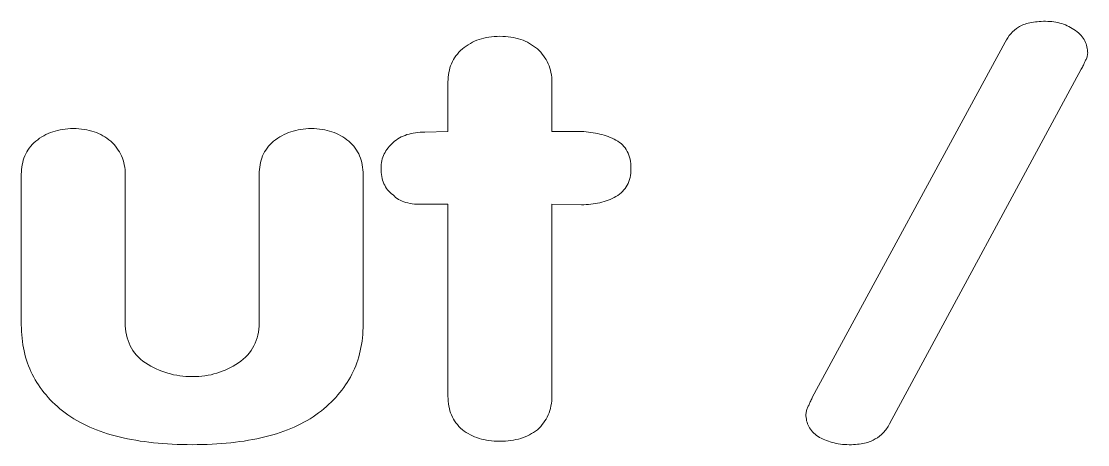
# Model space of a CAD drawing. Header units: millimetres. Extents: x -847 to 848, y -600 to 600.
# Drawn here: x 496.8 to 572.2, y -51.9 to -21.9 of the extents above; entities that cross this region are included whole.
import ezdxf

# ---------------------------------------------------------------- set-up
doc = ezdxf.new("R2010")
doc.units = ezdxf.units.MM
doc.header["$MEASUREMENT"] = 0

msp = doc.modelspace()

# ---------------------------------------------------------------- linework, layer by layer
at = {"color": 250, "lineweight": 5}
for points, knots in [([(552.7332, -48.5767), (552.7332, -48.5767), (566.3811, -23.4056), (566.3811, -23.4056), (566.3811, -23.4056), (566.4901, -23.1877), (566.6263, -22.9902), (566.7898, -22.8131), (566.7898, -22.8131), (566.9532, -22.6361), (567.1303, -22.4794), (567.321, -22.3432), (567.321, -22.3432), (567.5389, -22.207), (567.8113, -22.1049), (568.1382, -22.0368), (568.1382, -22.0368), (568.4651, -21.9687), (568.8329, -21.9346), (569.2415, -21.9346), (569.2415, -21.9346), (569.6501, -21.9346), (570.0315, -21.9891), (570.3856, -22.0981), (570.3856, -22.0981), (570.7398, -22.207), (571.0667, -22.3705), (571.3663, -22.5884), (571.3663, -22.5884), (571.666, -22.8063), (571.8839, -23.0515), (572.0201, -23.3239), (572.0201, -23.3239), (572.1563, -23.5963), (572.2244, -23.8824), (572.2244, -24.182), (572.2244, -24.182), (572.2244, -24.2093), (572.2176, -24.2569), (572.204, -24.325), (572.204, -24.325), (572.1904, -24.3931), (572.1699, -24.4817), (572.1427, -24.5906), (572.1427, -24.5906), (572.1155, -24.6179), (572.095, -24.6519), (572.0814, -24.6928), (572.0814, -24.6928), (572.0678, -24.7337), (572.0474, -24.7677), (572.0201, -24.7949), (572.0201, -24.7949), (571.9929, -24.8767), (571.9588, -24.9584), (571.918, -25.0401), (571.918, -25.0401), (571.8771, -25.1218), (571.8294, -25.2172), (571.7749, -25.3262), (571.7749, -25.3262), (571.7749, -25.3262), (558.2087, -50.4563), (558.2087, -50.4563), (558.2087, -50.4563), (558.0725, -50.7015), (557.9227, -50.9126), (557.7592, -51.0897), (557.7592, -51.0897), (557.5958, -51.2668), (557.4051, -51.4098), (557.1872, -51.5188), (557.1872, -51.5188), (556.9965, -51.655), (556.7445, -51.7571), (556.4312, -51.8252), (556.4312, -51.8252), (556.1179, -51.8933), (555.757, -51.9274), (555.3484, -51.9274), (555.3484, -51.9274), (554.9125, -51.9274), (554.5107, -51.8729), (554.1429, -51.7639), (554.1429, -51.7639), (553.7752, -51.655), (553.4415, -51.5188), (553.1418, -51.3553), (553.1418, -51.3553), (552.8422, -51.1374), (552.6242, -50.899), (552.488, -50.6402), (552.488, -50.6402), (552.3518, -50.3814), (552.2837, -50.0886), (552.2837, -49.7617), (552.2837, -49.7617), (552.2837, -49.7345), (552.2905, -49.6868), (552.3042, -49.6187), (552.3042, -49.6187), (552.3178, -49.5506), (552.3382, -49.462), (552.3654, -49.3531), (552.3654, -49.3531), (552.3927, -49.3258), (552.4131, -49.2918), (552.4267, -49.2509), (552.4267, -49.2509), (552.4404, -49.2101), (552.4608, -49.176), (552.488, -49.1488), (552.488, -49.1488), (552.5153, -49.067), (552.5493, -48.9785), (552.5902, -48.8832), (552.5902, -48.8832), (552.631, -48.7878), (552.6787, -48.6993), (552.7332, -48.6176), (552.7332, -48.6176), (552.7332, -48.6176), (552.7332, -48.5767), (552.7332, -48.5767)], [0, 0, 0, 0, 0.0322581, 0.0322581, 0.0322581, 0.0322581, 0.0645161, 0.0645161, 0.0645161, 0.0645161, 0.0967742, 0.0967742, 0.0967742, 0.0967742, 0.1290323, 0.1290323, 0.1290323, 0.1290323, 0.1612903, 0.1612903, 0.1612903, 0.1612903, 0.1935484, 0.1935484, 0.1935484, 0.1935484, 0.2258065, 0.2258065, 0.2258065, 0.2258065, 0.2580645, 0.2580645, 0.2580645, 0.2580645, 0.2903226, 0.2903226, 0.2903226, 0.2903226, 0.3225806, 0.3225806, 0.3225806, 0.3225806, 0.3548387, 0.3548387, 0.3548387, 0.3548387, 0.3870968, 0.3870968, 0.3870968, 0.3870968, 0.4193548, 0.4193548, 0.4193548, 0.4193548, 0.4516129, 0.4516129, 0.4516129, 0.4516129, 0.483871, 0.483871, 0.483871, 0.483871, 0.516129, 0.516129, 0.516129, 0.516129, 0.5483871, 0.5483871, 0.5483871, 0.5483871, 0.5806452, 0.5806452, 0.5806452, 0.5806452, 0.6129032, 0.6129032, 0.6129032, 0.6129032, 0.6451613, 0.6451613, 0.6451613, 0.6451613, 0.6774194, 0.6774194, 0.6774194, 0.6774194, 0.7096774, 0.7096774, 0.7096774, 0.7096774, 0.7419355, 0.7419355, 0.7419355, 0.7419355, 0.7741935, 0.7741935, 0.7741935, 0.7741935, 0.8064516, 0.8064516, 0.8064516, 0.8064516, 0.8387097, 0.8387097, 0.8387097, 0.8387097, 0.8709677, 0.8709677, 0.8709677, 0.8709677, 0.9032258, 0.9032258, 0.9032258, 0.9032258, 0.9354839, 0.9354839, 0.9354839, 0.9354839, 0.9677419, 0.9677419, 0.9677419, 0.9677419, 1, 1, 1, 1]), ([(526.9492, -48.4541), (526.9492, -48.4541), (526.9492, -34.8879), (526.9492, -34.8879), (526.9492, -34.8879), (526.9492, -34.8879), (525.3147, -34.8879), (525.3147, -34.8879), (525.3147, -34.8879), (524.7971, -34.9151), (524.3476, -34.8743), (523.9663, -34.7653), (523.9663, -34.7653), (523.5849, -34.6563), (523.2852, -34.4793), (523.0673, -34.2341), (523.0673, -34.2341), (522.7676, -34.0162), (522.5497, -33.7506), (522.4135, -33.4373), (522.4135, -33.4373), (522.2773, -33.124), (522.2092, -32.7631), (522.2092, -32.3544), (522.2092, -32.3544), (522.2092, -31.9731), (522.2841, -31.6325), (522.4339, -31.3329), (522.4339, -31.3329), (522.5838, -31.0332), (522.7949, -30.7608), (523.0673, -30.5156), (523.0673, -30.5156), (523.3397, -30.2705), (523.6666, -30.0866), (524.048, -29.964), (524.048, -29.964), (524.4294, -29.8414), (524.8516, -29.7801), (525.3147, -29.7801), (525.3147, -29.7801), (525.3147, -29.7801), (526.9492, -29.7393), (526.9492, -29.7393), (526.9492, -29.7393), (526.9492, -29.7393), (526.9492, -26.2251), (526.9492, -26.2251), (526.9492, -26.2251), (526.9492, -25.762), (527.0309, -25.333), (527.1944, -24.938), (527.1944, -24.938), (527.3578, -24.543), (527.6166, -24.1956), (527.9708, -23.896), (527.9708, -23.896), (528.3249, -23.5963), (528.7199, -23.3716), (529.1558, -23.2218), (529.1558, -23.2218), (529.5916, -23.0719), (530.082, -22.997), (530.6268, -22.997), (530.6268, -22.997), (531.1716, -22.997), (531.662, -23.0719), (532.0978, -23.2218), (532.0978, -23.2218), (532.5337, -23.3716), (532.9287, -23.5963), (533.2828, -23.896), (533.2828, -23.896), (533.6097, -24.1956), (533.8617, -24.543), (534.0388, -24.938), (534.0388, -24.938), (534.2158, -25.333), (534.3044, -25.7756), (534.3044, -26.266), (534.3044, -26.266), (534.3044, -26.266), (534.3044, -29.7393), (534.3044, -29.7393), (534.3044, -29.7393), (534.3044, -29.7393), (536.3883, -29.7393), (536.3883, -29.7393), (536.3883, -29.7393), (536.8514, -29.7665), (537.2873, -29.8278), (537.6959, -29.9231), (537.6959, -29.9231), (538.1046, -30.0185), (538.4859, -30.1615), (538.8401, -30.3522), (538.8401, -30.3522), (539.1942, -30.5429), (539.4598, -30.8085), (539.6369, -31.149), (539.6369, -31.149), (539.814, -31.4895), (539.9025, -31.8913), (539.9025, -32.3544), (539.9025, -32.3544), (539.9025, -32.8175), (539.814, -33.2125), (539.6369, -33.5394), (539.6369, -33.5394), (539.4598, -33.8663), (539.1942, -34.1387), (538.8401, -34.3567), (538.8401, -34.3567), (538.4859, -34.5474), (538.1046, -34.6904), (537.6959, -34.7857), (537.6959, -34.7857), (537.2873, -34.8811), (536.8514, -34.9287), (536.3883, -34.9287), (536.3883, -34.9287), (536.3883, -34.9287), (534.3044, -34.8879), (534.3044, -34.8879), (534.3044, -34.8879), (534.3044, -34.8879), (534.3044, -48.4541), (534.3044, -48.4541), (534.3044, -48.4541), (534.3044, -48.9717), (534.2158, -49.428), (534.0388, -49.823), (534.0388, -49.823), (533.8617, -50.218), (533.6097, -50.5653), (533.2828, -50.865), (533.2828, -50.865), (532.9287, -51.1374), (532.5337, -51.3417), (532.0978, -51.4779), (532.0978, -51.4779), (531.662, -51.6141), (531.1716, -51.6822), (530.6268, -51.6822), (530.6268, -51.6822), (530.082, -51.6822), (529.5916, -51.6141), (529.1558, -51.4779), (529.1558, -51.4779), (528.7199, -51.3417), (528.3249, -51.1374), (527.9708, -50.865), (527.9708, -50.865), (527.6166, -50.5653), (527.3578, -50.218), (527.1944, -49.823), (527.1944, -49.823), (527.0309, -49.428), (526.9492, -48.9853), (526.9492, -48.495), (526.9492, -48.495), (526.9492, -48.495), (526.9492, -48.4541), (526.9492, -48.4541)], [0, 0, 0, 0, 0.0243902, 0.0243902, 0.0243902, 0.0243902, 0.0487805, 0.0487805, 0.0487805, 0.0487805, 0.0731707, 0.0731707, 0.0731707, 0.0731707, 0.097561, 0.097561, 0.097561, 0.097561, 0.1219512, 0.1219512, 0.1219512, 0.1219512, 0.1463415, 0.1463415, 0.1463415, 0.1463415, 0.1707317, 0.1707317, 0.1707317, 0.1707317, 0.195122, 0.195122, 0.195122, 0.195122, 0.2195122, 0.2195122, 0.2195122, 0.2195122, 0.2439024, 0.2439024, 0.2439024, 0.2439024, 0.2682927, 0.2682927, 0.2682927, 0.2682927, 0.2926829, 0.2926829, 0.2926829, 0.2926829, 0.3170732, 0.3170732, 0.3170732, 0.3170732, 0.3414634, 0.3414634, 0.3414634, 0.3414634, 0.3658537, 0.3658537, 0.3658537, 0.3658537, 0.3902439, 0.3902439, 0.3902439, 0.3902439, 0.4146341, 0.4146341, 0.4146341, 0.4146341, 0.4390244, 0.4390244, 0.4390244, 0.4390244, 0.4634146, 0.4634146, 0.4634146, 0.4634146, 0.4878049, 0.4878049, 0.4878049, 0.4878049, 0.5121951, 0.5121951, 0.5121951, 0.5121951, 0.5365854, 0.5365854, 0.5365854, 0.5365854, 0.5609756, 0.5609756, 0.5609756, 0.5609756, 0.5853659, 0.5853659, 0.5853659, 0.5853659, 0.6097561, 0.6097561, 0.6097561, 0.6097561, 0.6341463, 0.6341463, 0.6341463, 0.6341463, 0.6585366, 0.6585366, 0.6585366, 0.6585366, 0.6829268, 0.6829268, 0.6829268, 0.6829268, 0.7073171, 0.7073171, 0.7073171, 0.7073171, 0.7317073, 0.7317073, 0.7317073, 0.7317073, 0.7560976, 0.7560976, 0.7560976, 0.7560976, 0.7804878, 0.7804878, 0.7804878, 0.7804878, 0.804878, 0.804878, 0.804878, 0.804878, 0.8292683, 0.8292683, 0.8292683, 0.8292683, 0.8536585, 0.8536585, 0.8536585, 0.8536585, 0.8780488, 0.8780488, 0.8780488, 0.8780488, 0.902439, 0.902439, 0.902439, 0.902439, 0.9268293, 0.9268293, 0.9268293, 0.9268293, 0.9512195, 0.9512195, 0.9512195, 0.9512195, 0.9756098, 0.9756098, 0.9756098, 0.9756098, 1, 1, 1, 1]), ([(496.7521, -43.3872), (496.7521, -43.3872), (496.7521, -32.7631), (496.7521, -32.7631), (496.7521, -32.7631), (496.7521, -32.3), (496.8338, -31.8709), (496.9972, -31.4759), (496.9972, -31.4759), (497.1607, -31.0809), (497.4195, -30.7336), (497.7736, -30.4339), (497.7736, -30.4339), (498.1278, -30.1343), (498.5296, -29.9095), (498.9791, -29.7597), (498.9791, -29.7597), (499.4285, -29.6099), (499.9121, -29.535), (500.4297, -29.535), (500.4297, -29.535), (500.9745, -29.535), (501.4648, -29.6099), (501.9007, -29.7597), (501.9007, -29.7597), (502.3366, -29.9095), (502.7316, -30.1343), (503.0857, -30.4339), (503.0857, -30.4339), (503.4126, -30.7336), (503.6646, -31.0809), (503.8416, -31.4759), (503.8416, -31.4759), (504.0187, -31.8709), (504.1072, -32.3136), (504.1072, -32.8039), (504.1072, -32.8039), (504.1072, -32.8039), (504.1072, -43.2646), (504.1072, -43.2646), (504.1072, -43.2646), (504.1072, -43.8912), (504.223, -44.4428), (504.4546, -44.9195), (504.4546, -44.9195), (504.6861, -45.3963), (505.0471, -45.7981), (505.5374, -46.125), (505.5374, -46.125), (506.0278, -46.4519), (506.5522, -46.697), (507.1106, -46.8605), (507.1106, -46.8605), (507.6691, -47.0239), (508.2479, -47.1057), (508.8472, -47.1057), (508.8472, -47.1057), (509.4738, -47.1057), (510.0527, -47.0239), (510.5839, -46.8605), (510.5839, -46.8605), (511.1151, -46.697), (511.6259, -46.4519), (512.1162, -46.125), (512.1162, -46.125), (512.6066, -45.7981), (512.9743, -45.3963), (513.2195, -44.9195), (513.2195, -44.9195), (513.4647, -44.4428), (513.5873, -43.9048), (513.5873, -43.3055), (513.5873, -43.3055), (513.5873, -43.3055), (513.5873, -32.7631), (513.5873, -32.7631), (513.5873, -32.7631), (513.5873, -32.3), (513.669, -31.8709), (513.8324, -31.4759), (513.8324, -31.4759), (513.9959, -31.0809), (514.2547, -30.7336), (514.6088, -30.4339), (514.6088, -30.4339), (514.9902, -30.1343), (515.3988, -29.9095), (515.8347, -29.7597), (515.8347, -29.7597), (516.2705, -29.6099), (516.7473, -29.535), (517.2648, -29.535), (517.2648, -29.535), (517.8097, -29.535), (518.3, -29.6099), (518.7359, -29.7597), (518.7359, -29.7597), (519.1717, -29.9095), (519.5667, -30.1343), (519.9209, -30.4339), (519.9209, -30.4339), (520.275, -30.7336), (520.5338, -31.0809), (520.6973, -31.4759), (520.6973, -31.4759), (520.8607, -31.8709), (520.9424, -32.3136), (520.9424, -32.8039), (520.9424, -32.8039), (520.9424, -32.8039), (520.9424, -43.3872), (520.9424, -43.3872), (520.9424, -43.3872), (520.9424, -44.722), (520.6768, -45.907), (520.1456, -46.9422), (520.1456, -46.9422), (519.6144, -47.9774), (518.8312, -48.89), (517.796, -49.68), (517.796, -49.68), (516.7609, -50.4427), (515.4941, -51.008), (513.9959, -51.3757), (513.9959, -51.3757), (512.4976, -51.7435), (510.7814, -51.9274), (508.8472, -51.9274), (508.8472, -51.9274), (506.9131, -51.9274), (505.1901, -51.7435), (503.6782, -51.3757), (503.6782, -51.3757), (502.1663, -51.008), (500.8928, -50.4427), (499.8576, -49.68), (499.8576, -49.68), (498.8224, -48.89), (498.046, -47.9774), (497.5284, -46.9422), (497.5284, -46.9422), (497.0109, -45.907), (496.7521, -44.7357), (496.7521, -43.4281), (496.7521, -43.4281), (496.7521, -43.4281), (496.7521, -43.3872), (496.7521, -43.3872)], [0, 0, 0, 0, 0.027027, 0.027027, 0.027027, 0.027027, 0.0540541, 0.0540541, 0.0540541, 0.0540541, 0.0810811, 0.0810811, 0.0810811, 0.0810811, 0.1081081, 0.1081081, 0.1081081, 0.1081081, 0.1351351, 0.1351351, 0.1351351, 0.1351351, 0.1621622, 0.1621622, 0.1621622, 0.1621622, 0.1891892, 0.1891892, 0.1891892, 0.1891892, 0.2162162, 0.2162162, 0.2162162, 0.2162162, 0.2432432, 0.2432432, 0.2432432, 0.2432432, 0.2702703, 0.2702703, 0.2702703, 0.2702703, 0.2972973, 0.2972973, 0.2972973, 0.2972973, 0.3243243, 0.3243243, 0.3243243, 0.3243243, 0.3513514, 0.3513514, 0.3513514, 0.3513514, 0.3783784, 0.3783784, 0.3783784, 0.3783784, 0.4054054, 0.4054054, 0.4054054, 0.4054054, 0.4324324, 0.4324324, 0.4324324, 0.4324324, 0.4594595, 0.4594595, 0.4594595, 0.4594595, 0.4864865, 0.4864865, 0.4864865, 0.4864865, 0.5135135, 0.5135135, 0.5135135, 0.5135135, 0.5405405, 0.5405405, 0.5405405, 0.5405405, 0.5675676, 0.5675676, 0.5675676, 0.5675676, 0.5945946, 0.5945946, 0.5945946, 0.5945946, 0.6216216, 0.6216216, 0.6216216, 0.6216216, 0.6486486, 0.6486486, 0.6486486, 0.6486486, 0.6756757, 0.6756757, 0.6756757, 0.6756757, 0.7027027, 0.7027027, 0.7027027, 0.7027027, 0.7297297, 0.7297297, 0.7297297, 0.7297297, 0.7567568, 0.7567568, 0.7567568, 0.7567568, 0.7837838, 0.7837838, 0.7837838, 0.7837838, 0.8108108, 0.8108108, 0.8108108, 0.8108108, 0.8378378, 0.8378378, 0.8378378, 0.8378378, 0.8648649, 0.8648649, 0.8648649, 0.8648649, 0.8918919, 0.8918919, 0.8918919, 0.8918919, 0.9189189, 0.9189189, 0.9189189, 0.9189189, 0.9459459, 0.9459459, 0.9459459, 0.9459459, 0.972973, 0.972973, 0.972973, 0.972973, 1, 1, 1, 1])]:
    msp.add_open_spline(points, degree=3, knots=knots, dxfattribs=at)

doc.saveas('drawing.dxf')
